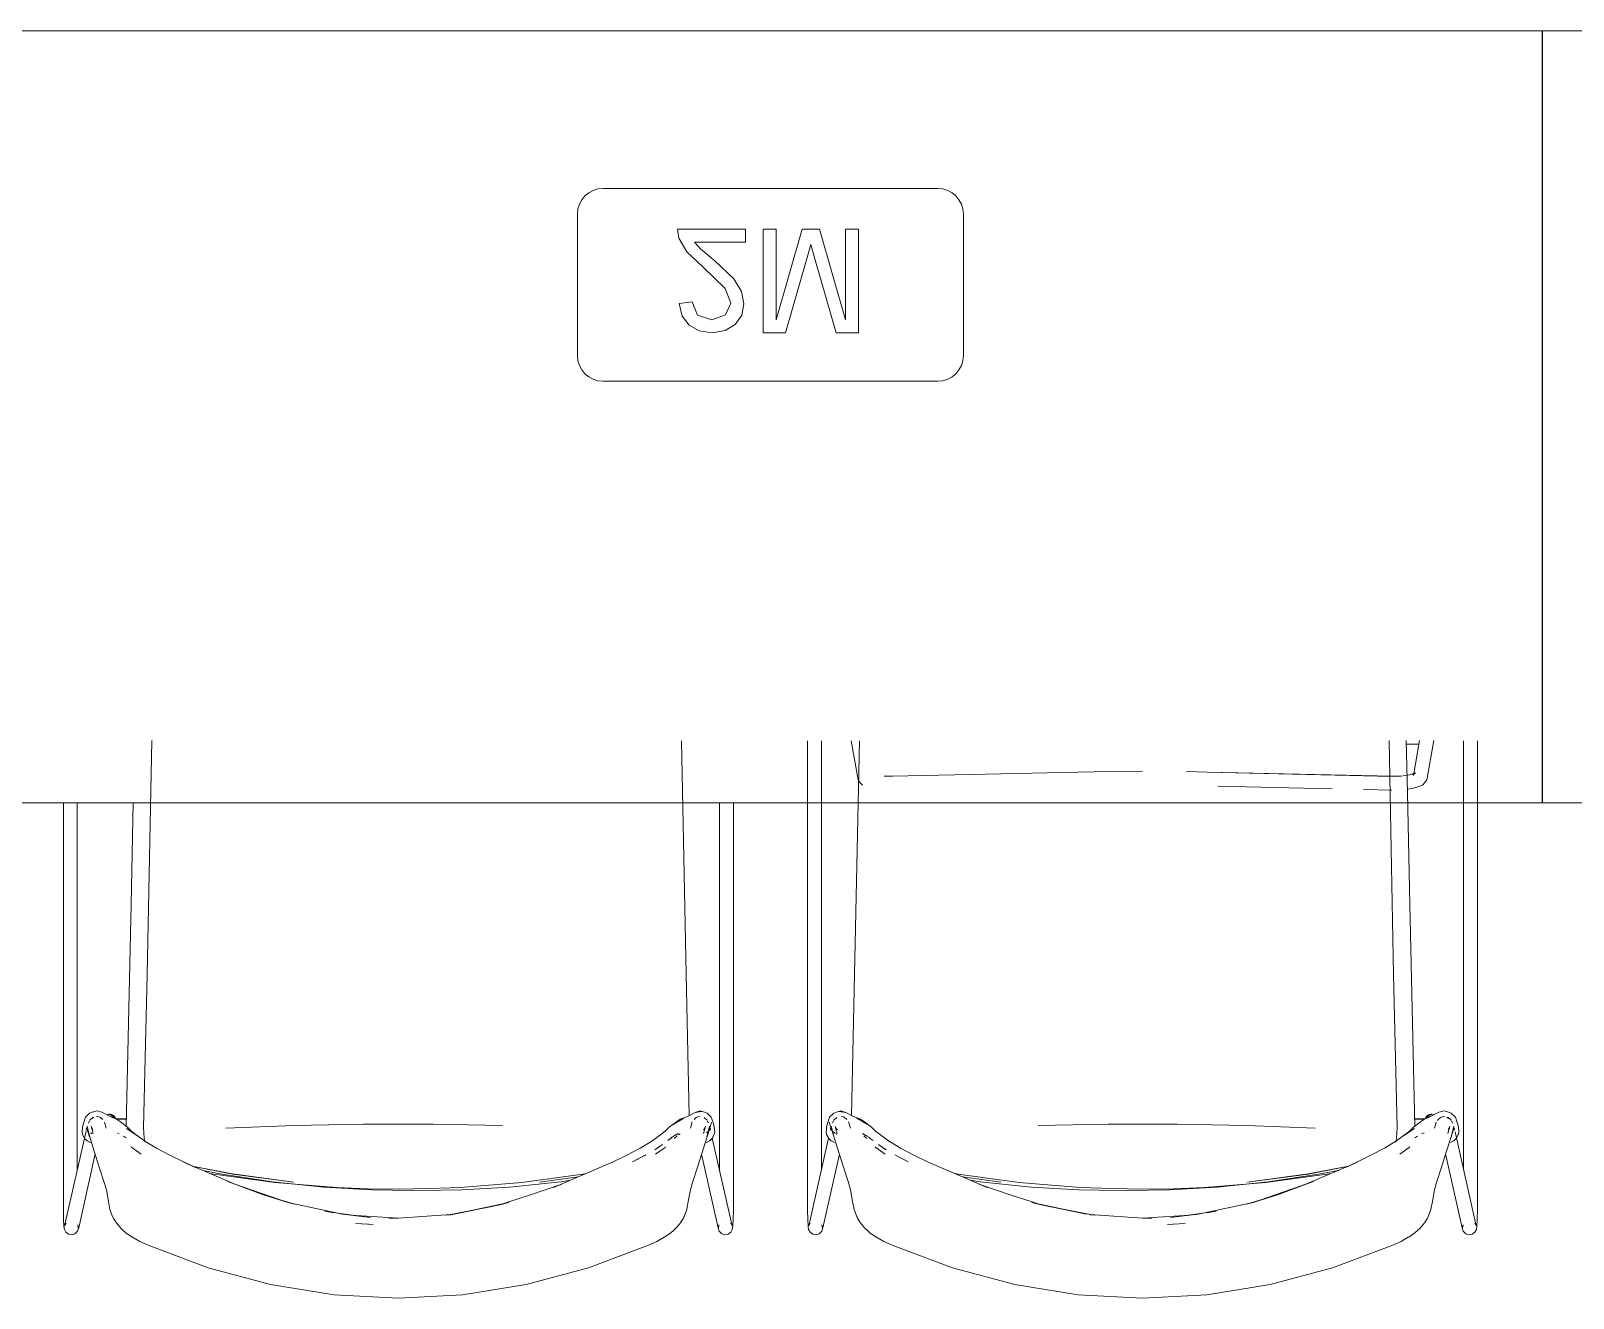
# Model space of a CAD drawing. Header units: millimetres. Extents: x 155927 to 326028, y -36033 to 97293.
# Drawn here: x 212027 to 213226, y 21746 to 22731 of the extents above; entities that cross this region are included whole.
import ezdxf

# ---------------------------------------------------------------- set-up
doc = ezdxf.new("R2010")
doc.units = ezdxf.units.MM
doc.header["$MEASUREMENT"] = 0
doc.layers.add('G-IMPT', color=8, linetype='CONTINUOUS', lineweight=9)
doc.layers.add('I-FURN', color=8, linetype='CONTINUOUS', lineweight=9)

msp = doc.modelspace()

# ---------------------------------------------------------------- linework, layer by layer
at = {"layer": 'G-IMPT'}
for p, q in [((212121.4, 22179.6), (212117.7, 21997.6)), ((212536.6, 21997.6), (212533, 22179.4)), ((212630.9, 22179.4), (212630.9, 21820.7)), ((212641.8, 21846.4), (212641.8, 22179.4)), ((212664.9, 22179.4), (212670.2, 22149.1)), ((212667.6, 21997.6), (212671.3, 22179.4)), ((213082.9, 22179.6), (213086.5, 21997.6)), ((213106.1, 22176.7), (213096, 22176.7)), ((213096.3, 22179.6), (213097.2, 22138.8)), ((213101.9, 22152.3), (213106.6, 22179.6)), ((213112.3, 22149.1), (213117.7, 22179.6)), ((213140.8, 22179.3), (213140.8, 21845.8)), ((213151.7, 22179.3), (213151.7, 21820.7)), ((212697, 22151.8), (212841.3, 22155.1)), ((212841.3, 22155.1), (212866.2, 22155.5)), ((212866.2, 22155.5), (212891.3, 22155.7)), ((212941.3, 22155.1), (212925.5, 22155.4)), ((213085.6, 22151.8), (212941.4, 22155)), ((213085.3, 22151.7), (212941.4, 22155)), ((213092, 22152), (213098.9, 22152.9)), ((213098.9, 22152.9), (213103.5, 22154.4)), ((213103.5, 22154.4), (213101.5, 22153)), ((213102.8, 22154.3), (213101.5, 22153)), ((213101.9, 22152.3), (213102.8, 22154.3)), ((212671.7, 22147), (212670.2, 22149.1)), ((212673.7, 22145), (212671.7, 22147)), ((212697, 22151.8), (212690.6, 22152)), ((213038.7, 22142), (212949.8, 22144)), ((213085.2, 22140.9), (213063, 22141.5)), ((213085.6, 22151.8), (213092, 22152)), ((213097.1, 22141.7), (213101.2, 22142.2)), ((213101.2, 22142.2), (213106.8, 22144)), ((213106.8, 22144), (213108.9, 22145)), ((213110.8, 22147), (213108.9, 22145)), ((213112.3, 22149.1), (213110.8, 22147)), ((212052.6, 22131.2), (212052.6, 21820.7)), ((212063.4, 22131.2), (212063.4, 21845.8)), ((212106.9, 22131.2), (212105.2, 22052.2)), ((212562.5, 21845.8), (212562.5, 22131.2)), ((212573.4, 22131.2), (212573.4, 21820.7)), ((213097.2, 22138.8), (213099, 22052.2)), ((212101.4, 21879.3), (212105.2, 22052.2)), ((213102.9, 21879.3), (213099, 22052.2)), ((212115, 21878.8), (212117.7, 21997.6)), ((212539.1, 21888.2), (212536.6, 21997.6)), ((212665.1, 21888.2), (212667.6, 21997.6)), ((213089.2, 21878.8), (213086.5, 21997.6)), ((212069.7, 21886.9), (212073, 21890)), ((212073, 21890), (212074.3, 21890.5)), ((212074.3, 21890.5), (212078.5, 21891.7)), ((212082.6, 21890.8), (212078.5, 21891.7)), ((212082.6, 21890.8), (212091, 21886.4)), ((212544.1, 21890.7), (212538.1, 21887.7)), ((212547.4, 21891.7), (212543.7, 21890.4)), ((212548.8, 21891.2), (212543.7, 21890.4)), ((212548.8, 21891.2), (212544.1, 21890.7)), ((212547.4, 21891.7), (212551.6, 21890.5)), ((212551.6, 21890.5), (212552.9, 21890)), ((212552.9, 21890), (212556.2, 21886.9)), ((212651.3, 21890), (212648.1, 21886.9)), ((212652.6, 21890.5), (212651.3, 21890)), ((212656.9, 21891.7), (212652.6, 21890.5)), ((212655.5, 21891.2), (212660.5, 21890.4)), ((212655.5, 21891.2), (212660.1, 21890.7)), ((212656.9, 21891.7), (212660.5, 21890.4)), ((212660.1, 21890.7), (212666.1, 21887.7)), ((213121.7, 21890.8), (213113.2, 21886.4)), ((213121.7, 21890.8), (213125.7, 21891.7)), ((213129.9, 21890.5), (213125.7, 21891.7)), ((213131.3, 21890), (213129.9, 21890.5)), ((213134.5, 21886.9), (213131.3, 21890)), ((212067.4, 21879.4), (212067.1, 21875.4)), ((212067.4, 21879.4), (212068.4, 21882.7)), ((212069.7, 21886.9), (212068.4, 21882.7)), ((212070.8, 21878.7), (212070.4, 21876.7)), ((212071.9, 21875.1), (212070.4, 21878.3)), ((212071.7, 21876.2), (212070.4, 21878.3)), ((212072.8, 21872.2), (212071, 21879.7)), ((212071, 21879.7), (212073, 21871.6)), ((212071.9, 21875.1), (212071.2, 21877.4)), ((212071.2, 21877.4), (212073, 21871.6)), ((212072, 21882.2), (212072.8, 21883.9)), ((212072.4, 21882.7), (212072.8, 21883.9)), ((212075.8, 21886.7), (212073.1, 21884.5)), ((212074.2, 21879.7), (212075.2, 21877.6)), ((212074.2, 21879.7), (212075.8, 21874.1)), ((212075.5, 21877.3), (212074.4, 21878.4)), ((212074.4, 21878.4), (212075.2, 21877.6)), ((212074.7, 21885.7), (212076.3, 21886.9)), ((212074.7, 21885.7), (212075.3, 21886.1)), ((212075.5, 21877.3), (212074.7, 21877.9)), ((212076.3, 21886.9), (212075.3, 21886.1)), ((212078.3, 21887.4), (212078.9, 21887.3)), ((212080.8, 21886.9), (212078.9, 21887.3)), ((212081.4, 21886.6), (212080.8, 21886.9)), ((212081.4, 21886.6), (212083.2, 21884.9)), ((212084.6, 21883), (212085.9, 21878.2)), ((212093.9, 21885.2), (212089, 21887.4)), ((212089, 21887.4), (212091, 21886.4)), ((212101.6, 21885.7), (212093.5, 21885.4)), ((212093.9, 21885.2), (212097, 21883.3)), ((212094.2, 21885), (212100.5, 21885.3)), ((212094.2, 21885), (212101.5, 21885.3)), ((212097, 21883.3), (212102.4, 21879)), ((212101.6, 21878.1), (212109.3, 21873)), ((212101.6, 21878.1), (212109.8, 21872.5)), ((212105.6, 21876), (212102.4, 21879)), ((212115.5, 21870.4), (212115, 21878.8)), ((212178.8, 21878.3), (212232, 21880.4)), ((212285.9, 21881.4), (212232, 21880.4)), ((212285.9, 21881.4), (212340, 21881.4)), ((212393.9, 21880.4), (212340, 21881.4)), ((212523.5, 21879), (212520.3, 21876)), ((212529, 21883.3), (212523.5, 21879)), ((212526.6, 21881.2), (212534.9, 21886)), ((212530.2, 21883.5), (212526.6, 21881.2)), ((212532, 21885.2), (212529, 21883.3)), ((212530.2, 21883.5), (212534.9, 21886)), ((212532, 21885.2), (212538.1, 21887.7)), ((212541.3, 21883.1), (212540, 21878.2)), ((212544.5, 21886.6), (212542.9, 21885.1)), ((212544.5, 21886.6), (212545.5, 21887.1)), ((212547, 21887.3), (212545.5, 21887.1)), ((212551.5, 21878.4), (212550, 21876.9)), ((212550, 21876.9), (212551.1, 21877.8)), ((212551.7, 21879.6), (212550.2, 21874.1)), ((212551.7, 21879.6), (212550.5, 21877.2)), ((212551.5, 21878.4), (212550.5, 21877.2)), ((212550.6, 21886.5), (212552.9, 21884.5)), ((212554.7, 21877.4), (212552.2, 21869.1)), ((212554.9, 21879.7), (212552.8, 21871.6)), ((212553.6, 21882.7), (212553.1, 21883.9)), ((212553.1, 21883.9), (212553.9, 21882.3)), ((212554.9, 21879.7), (212553.2, 21872.8)), ((212556.3, 21883), (212554, 21875.1)), ((212555.5, 21878.3), (212554, 21875.1)), ((212555.5, 21878.3), (212554.2, 21876.2)), ((212556.3, 21883), (212554.7, 21877.4)), ((212555.5, 21876.7), (212555.1, 21878.6)), ((212557.5, 21882.7), (212556.2, 21886.9)), ((212557.5, 21882.7), (212558.5, 21879.4)), ((212558.5, 21879.4), (212558.7, 21876.7)), ((212558.7, 21876.7), (212558.8, 21875.4)), ((212645.6, 21876.7), (212645.5, 21875.4)), ((212645.7, 21879.4), (212645.6, 21876.7)), ((212646.7, 21882.7), (212645.7, 21879.4)), ((212646.7, 21882.7), (212648.1, 21886.9)), ((212647.9, 21883), (212649.5, 21877.4)), ((212647.9, 21883), (212650.3, 21875.1)), ((212648.7, 21876.7), (212649.2, 21878.6)), ((212648.7, 21878.3), (212650.1, 21876.2)), ((212648.7, 21878.3), (212650.3, 21875.1)), ((212649.4, 21879.7), (212651.4, 21871.6)), ((212649.4, 21879.7), (212651.1, 21872.8)), ((212649.5, 21877.4), (212652.1, 21869.1)), ((212651.1, 21883.9), (212650.4, 21882.3)), ((212650.7, 21882.7), (212651.1, 21883.9)), ((212653.7, 21886.5), (212651.4, 21884.5)), ((212652.5, 21879.6), (212653.8, 21877.2)), ((212652.5, 21879.6), (212654.1, 21874.1)), ((212652.8, 21878.4), (212653.8, 21877.2)), ((212652.8, 21878.4), (212654.2, 21876.9)), ((212654.2, 21876.9), (212653.1, 21877.8)), ((212657.2, 21887.3), (212658.8, 21887.1)), ((212659.7, 21886.6), (212658.8, 21887.1)), ((212659.7, 21886.6), (212661.4, 21885.1)), ((212662.9, 21883.1), (212664.3, 21878.2)), ((212672.2, 21885.2), (212666.1, 21887.7)), ((212674, 21883.5), (212669.4, 21886)), ((212672, 21884.5), (212669.4, 21886)), ((212672.2, 21885.2), (212675.3, 21883.3)), ((212677.7, 21881.2), (212672.3, 21884.3)), ((212674, 21883.5), (212677.7, 21881.2)), ((212675.3, 21883.3), (212680.7, 21879)), ((212680.7, 21879), (212683.9, 21876)), ((212810.3, 21880.4), (212864.3, 21881.4)), ((212918.3, 21881.4), (212864.3, 21881.4)), ((212918.3, 21881.4), (212972.2, 21880.4)), ((213025.5, 21878.3), (212972.2, 21880.4)), ((213088.8, 21870.4), (213089.2, 21878.8)), ((213102.7, 21878.1), (213094.4, 21872.5)), ((213102.7, 21878.1), (213094.9, 21873)), ((213098.7, 21876), (213101.9, 21879)), ((213107.3, 21883.3), (213101.9, 21879)), ((213102.7, 21885.7), (213110.8, 21885.4)), ((213110, 21885), (213102.7, 21885.3)), ((213110, 21885), (213103.8, 21885.3)), ((213110.4, 21885.2), (213107.3, 21883.3)), ((213110.4, 21885.2), (213115.2, 21887.4)), ((213115.2, 21887.4), (213113.2, 21886.4)), ((213119.6, 21883), (213118.3, 21878.2)), ((213120.6, 21884.3), (213121, 21884.9)), ((213122.9, 21886.6), (213121, 21884.9)), ((213122.9, 21886.6), (213123.4, 21886.9)), ((213123.4, 21886.9), (213125.4, 21887.3)), ((213126, 21887.4), (213125.4, 21887.3)), ((213129.5, 21885.7), (213127.9, 21886.9)), ((213127.9, 21886.9), (213129, 21886.1)), ((213128.5, 21886.7), (213131.1, 21884.5)), ((213130.1, 21879.7), (213128.5, 21874.1)), ((213128.8, 21877.3), (213129.8, 21878.4)), ((213128.8, 21877.3), (213129.5, 21877.9)), ((213129.5, 21885.7), (213129, 21886.1)), ((213130.1, 21879.7), (213129.1, 21877.6)), ((213129.8, 21878.4), (213129.1, 21877.6)), ((213133.2, 21879.7), (213131.2, 21871.6)), ((213133.1, 21877.4), (213131.2, 21871.6)), ((213131.9, 21882.7), (213131.4, 21883.9)), ((213132.2, 21882.2), (213131.4, 21883.9)), ((213131.5, 21872.2), (213133.2, 21879.7)), ((213132.3, 21875.1), (213133.8, 21878.3)), ((213132.3, 21875.1), (213133.1, 21877.4)), ((213132.5, 21876.2), (213133.8, 21878.3)), ((213133.4, 21878.7), (213133.9, 21876.7)), ((213134.5, 21886.9), (213135.9, 21882.7)), ((213136.9, 21879.4), (213135.9, 21882.7)), ((213136.9, 21879.4), (213137.1, 21875.4)), ((212070.2, 21875.9), (212053.6, 21802.3)), ((212067.4, 21873.7), (212067.1, 21875.4)), ((212067.4, 21873.7), (212067.5, 21873.4)), ((212067.5, 21873.4), (212068.9, 21870.5)), ((212069.1, 21870.3), (212068.9, 21870.5)), ((212069.1, 21870.3), (212071, 21868.4)), ((212073.5, 21867.2), (212071, 21868.4)), ((212071.2, 21868.3), (212071, 21868.4)), ((212073.6, 21867.2), (212071, 21868.4)), ((212071.2, 21868.3), (212073.6, 21867.2)), ((212071.7, 21876.2), (212072.1, 21875.9)), ((212072.8, 21872.2), (212076.6, 21860.5)), ((212073.5, 21867.2), (212073.6, 21867.2)), ((212075, 21873.8), (212073.6, 21874.6)), ((212096, 21873.8), (212094.6, 21874.4)), ((212099.2, 21872.1), (212100.8, 21871)), ((212101.4, 21870.7), (212100.8, 21871)), ((212105.6, 21876), (212109.8, 21872.5)), ((212109.3, 21873), (212116.7, 21867.6)), ((212116.2, 21867.5), (212115.5, 21870.4)), ((212124.9, 21862.7), (212115.9, 21868.1)), ((212116.7, 21867.6), (212115.9, 21868.1)), ((212510, 21868.1), (212501, 21862.7)), ((212516.6, 21873), (212509.2, 21867.6)), ((212510, 21868.1), (212509.2, 21867.6)), ((212518.2, 21865.5), (212512.2, 21861.5)), ((212518.2, 21865.5), (212514.2, 21862.8)), ((212516.6, 21873), (212520.3, 21876)), ((212525.5, 21870.8), (212522.4, 21868.7)), ((212523, 21869.1), (212522.4, 21868.7)), ((212523, 21869.1), (212525.5, 21870.8)), ((212527.3, 21872.4), (212524.6, 21870.7)), ((212525.1, 21871), (212524.6, 21870.7)), ((212527.3, 21872.4), (212525.1, 21871)), ((212530.5, 21874), (212526.7, 21872.1)), ((212527.3, 21872.4), (212526.7, 21872.1)), ((212529.6, 21872.3), (212527.2, 21870.2)), ((212527.3, 21872.4), (212530.5, 21874)), ((212530.8, 21873.2), (212532, 21873.9)), ((212545.4, 21848), (212552.2, 21869.1)), ((212552.5, 21867.2), (212552.3, 21867.2)), ((212554.2, 21876.2), (212552.4, 21874.6)), ((212552.5, 21867.2), (212554.7, 21868.3)), ((212552.8, 21871.6), (212553.2, 21872.8)), ((212554.7, 21868.3), (212554.9, 21868.4)), ((212557, 21870.5), (212554.9, 21868.4)), ((212555.2, 21868.7), (212557, 21870.5)), ((212555.2, 21868.7), (212556.8, 21870.3)), ((212558.5, 21873.7), (212556.8, 21870.3)), ((212556.8, 21870.3), (212558.4, 21873.4)), ((212556.8, 21870.3), (212557, 21870.5)), ((212572.3, 21802.3), (212556.9, 21870.5)), ((212558.5, 21873.7), (212557, 21870.5)), ((212558.5, 21873.7), (212558.4, 21873.4)), ((212558.5, 21873.7), (212558.8, 21875.4)), ((212632, 21802.3), (212647.3, 21870.5)), ((212645.8, 21873.7), (212645.5, 21875.4)), ((212645.8, 21873.7), (212647.4, 21870.3)), ((212645.8, 21873.7), (212645.8, 21873.4)), ((212645.8, 21873.7), (212647.3, 21870.5)), ((212647.4, 21870.3), (212645.8, 21873.4)), ((212649.1, 21868.7), (212647.3, 21870.5)), ((212647.4, 21870.3), (212647.3, 21870.5)), ((212647.3, 21870.5), (212649.3, 21868.4)), ((212649.1, 21868.7), (212647.4, 21870.3)), ((212649.5, 21868.3), (212649.3, 21868.4)), ((212651.8, 21867.2), (212649.5, 21868.3)), ((212650.1, 21876.2), (212651.9, 21874.6)), ((212651.4, 21871.6), (212651.1, 21872.8)), ((212651.8, 21867.2), (212651.9, 21867.2)), ((212653.7, 21873.6), (212651.9, 21874.6)), ((212658.8, 21848), (212652.1, 21869.1)), ((212676.9, 21872.4), (212673.7, 21874)), ((212673.7, 21874), (212677.5, 21872.1)), ((212674.6, 21872.3), (212677, 21870.2)), ((212676.9, 21872.4), (212677.5, 21872.1)), ((212676.9, 21872.4), (212679.1, 21871)), ((212676.9, 21872.4), (212679.7, 21870.7)), ((212681.3, 21869.1), (212678.8, 21870.8)), ((212678.8, 21870.8), (212681.9, 21868.7)), ((212679.1, 21871), (212679.7, 21870.7)), ((212681.3, 21869.1), (212681.9, 21868.7)), ((212687.7, 21873), (212683.9, 21876)), ((212686.1, 21865.5), (212692, 21861.5)), ((212686.1, 21865.5), (212690.1, 21862.8)), ((212687.7, 21873), (212695, 21867.6)), ((212694.3, 21868.1), (212695, 21867.6)), ((212694.3, 21868.1), (212703.2, 21862.7)), ((213079.4, 21862.7), (213088.3, 21868.1)), ((213094.9, 21873), (213087.6, 21867.6)), ((213087.6, 21867.6), (213088.3, 21868.1)), ((213088.1, 21867.5), (213088.8, 21870.4)), ((213098.7, 21876), (213094.4, 21872.5)), ((213102.9, 21870.7), (213103.5, 21871)), ((213105.1, 21872.1), (213103.5, 21871)), ((213108.2, 21873.8), (213110.2, 21874.6)), ((213131.5, 21872.2), (213127.6, 21860.5)), ((213130.7, 21867.2), (213133.2, 21868.4)), ((213133, 21868.3), (213130.7, 21867.2)), ((213130.8, 21867.2), (213130.7, 21867.2)), ((213130.8, 21867.2), (213133.2, 21868.4)), ((213133, 21868.3), (213133.2, 21868.4)), ((213135.1, 21870.3), (213133.2, 21868.4)), ((213134.2, 21875.3), (213150.6, 21802.3)), ((213135.1, 21870.3), (213135.3, 21870.5)), ((213136.7, 21873.4), (213135.3, 21870.5)), ((213136.8, 21873.7), (213136.7, 21873.4)), ((213136.8, 21873.7), (213137.1, 21875.4)), ((212064.5, 21800.7), (212077.3, 21858.3)), ((212076.6, 21860.5), (212080.5, 21848)), ((212105.3, 21863.7), (212105.7, 21863.3)), ((212105.7, 21863.3), (212113.1, 21858)), ((212135.3, 21857.2), (212124.9, 21862.7)), ((212135.3, 21857.2), (212145.9, 21852)), ((212480, 21852), (212490.6, 21857.2)), ((212490.6, 21857.2), (212501, 21862.7)), ((212505.4, 21857.5), (212495, 21852)), ((212495, 21852), (212504.4, 21857)), ((212505.4, 21857.5), (212504.4, 21857)), ((212512.2, 21861.5), (212514.2, 21862.8)), ((212512.9, 21858), (212520.2, 21863.3)), ((212520.7, 21863.7), (212520.2, 21863.3)), ((212548.6, 21858.1), (212561.4, 21800.7)), ((212655.7, 21858.1), (212642.8, 21800.7)), ((212683.6, 21863.7), (212684.1, 21863.3)), ((212691.4, 21858), (212684.1, 21863.3)), ((212692, 21861.5), (212690.1, 21862.8)), ((212698.9, 21857.5), (212709.3, 21852)), ((212698.9, 21857.5), (212699.8, 21857)), ((212709.3, 21852), (212699.8, 21857)), ((212713.7, 21857.2), (212703.2, 21862.7)), ((212724.3, 21852), (212713.7, 21857.2)), ((213068.9, 21857.2), (213058.3, 21852)), ((213068.9, 21857.2), (213079.4, 21862.7)), ((213098.5, 21863.3), (213091.2, 21858)), ((213099, 21863.7), (213098.5, 21863.3)), ((213127.6, 21860.5), (213123.7, 21848)), ((213139.8, 21800.7), (213126.9, 21858.3)), ((212080.5, 21848), (212084.4, 21836)), ((212155.3, 21847.8), (212145.9, 21852)), ((212155.3, 21847.8), (212145.9, 21851.9)), ((212185.9, 21834.7), (212145.9, 21851.9)), ((212184.3, 21842.6), (212154, 21848.4)), ((212154, 21848.4), (212184.1, 21842.7)), ((212176.1, 21842.5), (212160.9, 21845.4)), ((212169.7, 21842.4), (212166.5, 21843)), ((212217, 21836), (212169.7, 21842.4)), ((212176.1, 21842.5), (212215.2, 21836.6)), ((212231.4, 21836.2), (212184.1, 21842.7)), ((212184.3, 21842.6), (212231.4, 21836.2)), ((212408.9, 21836), (212456.2, 21842.4)), ((212480, 21852), (212433.6, 21832.1)), ((212456.2, 21842.4), (212458.8, 21842.9)), ((212541.6, 21836), (212545.4, 21848)), ((212662.7, 21836), (212658.8, 21848)), ((212724.3, 21852), (212770.7, 21832.1)), ((212748.1, 21842.4), (212745.4, 21842.9)), ((212795.4, 21836), (212748.1, 21842.4)), ((212972.8, 21836.2), (213020.1, 21842.7)), ((213020, 21842.6), (212972.8, 21836.2)), ((212987.2, 21836), (213034.5, 21842.4)), ((213028.2, 21842.5), (212989, 21836.6)), ((213018.3, 21834.7), (213058.3, 21851.9)), ((213020, 21842.6), (213050.2, 21848.4)), ((213050.2, 21848.4), (213020.1, 21842.7)), ((213028.2, 21842.5), (213043.3, 21845.4)), ((213034.5, 21842.4), (213037.7, 21843)), ((213049, 21847.8), (213058.3, 21852)), ((213049, 21847.8), (213058.3, 21851.9)), ((213123.7, 21848), (213119.9, 21836)), ((212086, 21830.4), (212084.4, 21836)), ((212087.7, 21821.2), (212086, 21830.4)), ((212180.1, 21836.9), (212185.9, 21834.7)), ((212180.1, 21836.9), (212185.9, 21834.7)), ((212185.9, 21834.7), (212227.1, 21820.6)), ((212185.9, 21834.7), (212207.4, 21826.7)), ((212185.9, 21834.7), (212207.4, 21826.7)), ((212215.2, 21836.6), (212255, 21832.5)), ((212264.8, 21832.2), (212217, 21836)), ((212255, 21832.5), (212292, 21830.4)), ((212264.8, 21832.2), (212288.9, 21831.2)), ((212288.9, 21831.2), (212313, 21830.9)), ((212292, 21830.4), (212308.3, 21830.1)), ((212308.3, 21830.1), (212327.2, 21829.7)), ((212313, 21830.9), (212337, 21831.3)), ((212346, 21830.1), (212327.2, 21829.7)), ((212361.1, 21832.2), (212337, 21831.3)), ((212346, 21830.1), (212362.3, 21830.4)), ((212408.9, 21836), (212361.1, 21832.2)), ((212399.4, 21832.5), (212362.3, 21830.4)), ((212399.4, 21832.5), (212439.1, 21836.6)), ((212415, 21826.1), (212440, 21834.7)), ((212452.6, 21840.3), (212423, 21836.2)), ((212452.6, 21840.3), (212423, 21836.2)), ((212440, 21834.7), (212433.6, 21832.1)), ((212446.8, 21837.8), (212439.1, 21836.6)), ((212539.9, 21830.4), (212538.3, 21821.2)), ((212539.9, 21830.4), (212541.6, 21836)), ((212664.4, 21830.4), (212662.7, 21836)), ((212664.4, 21830.4), (212666, 21821.2)), ((212751.6, 21840.3), (212781.3, 21836.2)), ((212751.7, 21840.3), (212781.3, 21836.2)), ((212757.5, 21837.8), (212765.1, 21836.6)), ((212789.3, 21826.1), (212764.2, 21834.7)), ((212764.2, 21834.7), (212770.7, 21832.1)), ((212804.9, 21832.5), (212765.1, 21836.6)), ((212795.4, 21836), (212843.2, 21832.2)), ((212804.9, 21832.5), (212841.9, 21830.4)), ((212858.2, 21830.1), (212841.9, 21830.4)), ((212843.2, 21832.2), (212867.2, 21831.3)), ((212858.2, 21830.1), (212877.1, 21829.7)), ((212891.3, 21830.9), (212867.2, 21831.3)), ((212895.9, 21830.1), (212877.1, 21829.7)), ((212915.4, 21831.2), (212891.3, 21830.9)), ((212912.2, 21830.4), (212895.9, 21830.1)), ((212949.3, 21832.5), (212912.2, 21830.4)), ((212939.4, 21832.2), (212915.4, 21831.2)), ((212939.4, 21832.2), (212987.2, 21836)), ((212989, 21836.6), (212949.3, 21832.5)), ((213018.3, 21834.7), (212977.2, 21820.6)), ((213018.3, 21834.7), (212996.9, 21826.7)), ((213018.4, 21834.7), (212996.9, 21826.7)), ((213024.1, 21836.9), (213018.3, 21834.7)), ((213024.1, 21836.9), (213018.4, 21834.7)), ((213116.6, 21821.2), (213118.2, 21830.4)), ((213118.2, 21830.4), (213119.9, 21836)), ((212052.6, 21814.5), (212052.6, 21820.7)), ((212087.7, 21821.2), (212088.8, 21815.1)), ((212227.1, 21820.6), (212207.4, 21826.7)), ((212207.4, 21826.7), (212227.1, 21820.7)), ((212232.3, 21819.2), (212227.1, 21820.7)), ((212269.6, 21811.3), (212227.1, 21820.6)), ((212227.1, 21820.6), (212232.3, 21819.2)), ((212398.8, 21820.6), (212356.3, 21811.3)), ((212356.3, 21811.7), (212391.8, 21818.7)), ((212391.8, 21818.7), (212356.3, 21811.3)), ((212391.8, 21818.7), (212398.8, 21820.9)), ((212398.8, 21820.6), (212391.8, 21818.7)), ((212415, 21826.1), (212398.8, 21820.9)), ((212538.3, 21821.2), (212537.1, 21815.1)), ((212573.4, 21820.7), (212573.3, 21814.5)), ((212630.9, 21820.7), (212630.9, 21814.5)), ((212666, 21821.2), (212667.1, 21815.1)), ((212789.3, 21826.1), (212805.5, 21820.9)), ((212805.4, 21820.6), (212812.5, 21818.7)), ((212805.4, 21820.6), (212847.9, 21811.3)), ((212812.5, 21818.7), (212805.5, 21820.9)), ((212848, 21811.7), (212812.5, 21818.7)), ((212812.5, 21818.7), (212847.9, 21811.3)), ((212934.7, 21811.3), (212977.2, 21820.6)), ((212972, 21819.2), (212977.2, 21820.7)), ((212977.2, 21820.6), (212972, 21819.2)), ((212977.2, 21820.6), (212996.9, 21826.7)), ((212996.9, 21826.7), (212977.2, 21820.7)), ((213116.6, 21821.2), (213115.5, 21815.1)), ((213151.7, 21814.5), (213151.7, 21820.7)), ((212052.6, 21814.5), (212052.8, 21807.3)), ((212052.8, 21807.3), (212053, 21802)), ((212090.6, 21810.2), (212088.8, 21815.1)), ((212090.6, 21810.2), (212091.8, 21807.9)), ((212093.3, 21805.4), (212091.8, 21807.9)), ((212093.5, 21804.9), (212093.3, 21805.4)), ((212093.5, 21804.9), (212095.1, 21803)), ((212255.8, 21813.8), (212262.9, 21812.5)), ((212255.8, 21813.8), (212269.9, 21811.7)), ((212269.6, 21811.3), (212291.2, 21808.9)), ((212269.6, 21811.3), (212280.9, 21810)), ((212269.9, 21811.7), (212280.9, 21810)), ((212313, 21808.3), (212276, 21810.6)), ((212276, 21810.6), (212280.9, 21810)), ((212291.2, 21808.9), (212280.9, 21810)), ((212313, 21808.3), (212305.5, 21808.4)), ((212313, 21808.3), (212305.5, 21808.4)), ((212349.9, 21810.8), (212313, 21808.3)), ((212349.9, 21810.6), (212356.3, 21811.7)), ((212349.9, 21810.8), (212355.3, 21811.2)), ((212349.9, 21810.6), (212353.4, 21811)), ((212532.4, 21804.9), (212530.9, 21803)), ((212532.4, 21804.9), (212535.3, 21810.2)), ((212534.8, 21809.2), (212532.4, 21804.9)), ((212532.4, 21804.9), (212532.6, 21805.4)), ((212532.6, 21805.4), (212534.2, 21807.9)), ((212534.2, 21807.9), (212535.3, 21810.2)), ((212534.8, 21809.2), (212535.3, 21810.2)), ((212537.1, 21815.1), (212535.3, 21810.2)), ((212572.9, 21802), (212573.2, 21807.3)), ((212573.2, 21807.3), (212573.3, 21814.5)), ((212631.1, 21807.3), (212630.9, 21814.5)), ((212631.4, 21802), (212631.1, 21807.3)), ((212667.1, 21815.1), (212668.9, 21810.2)), ((212669.5, 21809.2), (212668.9, 21810.2)), ((212671.9, 21804.9), (212668.9, 21810.2)), ((212670.1, 21807.9), (212668.9, 21810.2)), ((212669.5, 21809.2), (212671.9, 21804.9)), ((212671.6, 21805.4), (212670.1, 21807.9)), ((212671.9, 21804.9), (212671.6, 21805.4)), ((212671.9, 21804.9), (212673.4, 21803)), ((212854.3, 21810.6), (212848, 21811.7)), ((212854.3, 21810.8), (212850.2, 21811.1)), ((212854.3, 21810.6), (212850.8, 21811)), ((212854.3, 21810.8), (212891.3, 21808.3)), ((212891.3, 21808.3), (212928.2, 21810.6)), ((212891.3, 21808.3), (212898.7, 21808.4)), ((212891.3, 21808.3), (212898.7, 21808.4)), ((212934.7, 21811.3), (212913, 21808.9)), ((212913, 21808.9), (212923.3, 21810)), ((212934.4, 21811.7), (212923.3, 21810)), ((212934.7, 21811.3), (212923.3, 21810)), ((212928.2, 21810.6), (212923.3, 21810)), ((212948.5, 21813.8), (212934.4, 21811.7)), ((212948.5, 21813.8), (212941.3, 21812.5)), ((213110.7, 21804.9), (213109.2, 21803)), ((213110.7, 21804.9), (213111, 21805.4)), ((213111, 21805.4), (213112.5, 21807.9)), ((213113.7, 21810.2), (213112.5, 21807.9)), ((213113.7, 21810.2), (213115.5, 21815.1)), ((213151.5, 21807.3), (213151.2, 21802)), ((213151.7, 21814.5), (213151.5, 21807.3)), ((212053, 21802), (212053.4, 21799.6)), ((212053.4, 21799.6), (212054.6, 21797.3)), ((212053.6, 21802.3), (212054.7, 21804.5)), ((212054.5, 21804.2), (212054.7, 21804.5)), ((212054.6, 21797.3), (212056.7, 21795.8)), ((212059.4, 21795.4), (212056.7, 21795.8)), ((212059.4, 21795.4), (212061.5, 21796.1)), ((212061.8, 21796.5), (212061.5, 21796.1)), ((212061.8, 21796.5), (212063.7, 21798.2)), ((212063.7, 21798.2), (212063.4, 21797.9)), ((212064.5, 21800.7), (212063.7, 21798.2)), ((212063.8, 21803.1), (212064.2, 21800.5)), ((212063.9, 21802.8), (212064.2, 21800.5)), ((212095.1, 21803), (212097.3, 21800.5)), ((212097.3, 21800.5), (212099.1, 21798.7)), ((212101.2, 21797), (212099.1, 21798.7)), ((212106.1, 21793.6), (212101.2, 21797)), ((212106.1, 21793.6), (212106.4, 21793.4)), ((212112, 21790.2), (212106.4, 21793.4)), ((212290.1, 21803.6), (212279.9, 21804.1)), ((212279.9, 21804.1), (212293.5, 21803.4)), ((212519.5, 21793.4), (212513.9, 21790.2)), ((212519.5, 21793.4), (212519.8, 21793.6)), ((212524.7, 21797), (212519.8, 21793.6)), ((212524.7, 21797), (212526.8, 21798.7)), ((212528.6, 21800.5), (212526.8, 21798.7)), ((212528.6, 21800.5), (212529.1, 21801.1)), ((212530.9, 21803), (212529.1, 21801.1)), ((212561.4, 21800.7), (212562.2, 21798.2)), ((212562.1, 21803.1), (212561.7, 21800.5)), ((212562, 21802.8), (212561.7, 21800.5)), ((212562.2, 21798.2), (212562.5, 21797.9)), ((212564.4, 21796.1), (212562.5, 21797.9)), ((212564.4, 21796.1), (212566.5, 21795.4)), ((212569.2, 21795.8), (212566.5, 21795.4)), ((212571.3, 21797.3), (212569.2, 21795.8)), ((212572.3, 21802.3), (212571.3, 21804.4)), ((212571.3, 21804.4), (212571.5, 21804.2)), ((212572.5, 21799.6), (212571.3, 21797.3)), ((212572.5, 21799.6), (212572.9, 21802)), ((212631.7, 21799.6), (212631.4, 21802)), ((212631.7, 21799.6), (212632.9, 21797.3)), ((212632, 21802.3), (212633, 21804.4)), ((212633, 21804.4), (212632.8, 21804.2)), ((212632.9, 21797.3), (212635.1, 21795.8)), ((212635.1, 21795.8), (212637.7, 21795.4)), ((212639.9, 21796.1), (212637.7, 21795.4)), ((212639.9, 21796.1), (212641.7, 21797.9)), ((212642, 21798.2), (212641.7, 21797.9)), ((212642.8, 21800.7), (212642, 21798.2)), ((212642.1, 21803.1), (212642.6, 21800.5)), ((212642.2, 21802.8), (212642.6, 21800.5)), ((212673.4, 21803), (212675.1, 21801.1)), ((212675.6, 21800.5), (212675.1, 21801.1)), ((212675.6, 21800.5), (212677.5, 21798.7)), ((212679.5, 21797), (212677.5, 21798.7)), ((212679.5, 21797), (212684.4, 21793.6)), ((212684.7, 21793.4), (212684.4, 21793.6)), ((212684.7, 21793.4), (212690.3, 21790.2)), ((212924.4, 21804.1), (212910.8, 21803.4)), ((212914.9, 21803.6), (212924.4, 21804.1)), ((213092.3, 21790.2), (213097.9, 21793.4)), ((213098.2, 21793.6), (213097.9, 21793.4)), ((213098.2, 21793.6), (213103, 21797)), ((213103, 21797), (213105.1, 21798.7)), ((213107, 21800.5), (213105.1, 21798.7)), ((213109.2, 21803), (213107, 21800.5)), ((213139.8, 21800.7), (213140.6, 21798.2)), ((213140.5, 21803.1), (213140, 21800.5)), ((213140.4, 21802.8), (213140, 21800.5)), ((213142.4, 21796.5), (213140.6, 21798.2)), ((213140.6, 21798.2), (213140.9, 21797.9)), ((213142.4, 21796.5), (213142.7, 21796.1)), ((213144.9, 21795.4), (213142.7, 21796.1)), ((213144.9, 21795.4), (213147.5, 21795.8)), ((213149.7, 21797.3), (213147.5, 21795.8)), ((213150.6, 21802.3), (213149.6, 21804.5)), ((213149.8, 21804.2), (213149.6, 21804.5)), ((213150.9, 21799.6), (213149.7, 21797.3)), ((213151.2, 21802), (213150.9, 21799.6)), ((212118.4, 21787.4), (212112, 21790.2)), ((212165.2, 21769.8), (212118.4, 21787.4)), ((212460.7, 21769.8), (212507.4, 21787.3)), ((212507.4, 21787.3), (212513.9, 21790.2)), ((212696.8, 21787.3), (212690.3, 21790.2)), ((212743.6, 21769.8), (212696.8, 21787.3)), ((213039, 21769.8), (213085.9, 21787.4)), ((213085.9, 21787.4), (213092.3, 21790.2)), ((212213.7, 21756.8), (212165.2, 21769.8)), ((212460.7, 21769.8), (212412.3, 21756.8)), ((212743.6, 21769.8), (212792, 21756.8)), ((212990.6, 21756.8), (213039, 21769.8)), ((212213.7, 21756.8), (212263, 21748.7)), ((212412.3, 21756.8), (212362.9, 21748.7)), ((212792, 21756.8), (212841.4, 21748.7)), ((212990.6, 21756.8), (212941.2, 21748.7)), ((212313, 21746.1), (212263, 21748.7)), ((212313, 21746.1), (212362.9, 21748.7)), ((212891.3, 21746.1), (212841.4, 21748.7)), ((212891.3, 21746.1), (212941.2, 21748.7))]:
    msp.add_line(p, q, dxfattribs=at)
at = {"layer": 'I-FURN'}
for p, q in [((213202.3, 22731.2), (212002.2, 22731.2)), ((214402.1, 22731.2), (213202, 22731.2)), ((213202, 22731.2), (213202, 22131.2)), ((213202.3, 22131.2), (213202.3, 22731.2)), ((212732.1, 22608.8), (212472.1, 22608.8)), ((212452.1, 22588.8), (212452.1, 22478.8)), ((212752.1, 22478.8), (212752.1, 22588.8)), ((212582.7, 22577), (212529.9, 22577)), ((212529.9, 22577), (212531, 22570)), ((212582.7, 22566.9), (212582.7, 22577)), ((212596.5, 22577), (212596.5, 22496.6)), ((212606.5, 22577), (212596.5, 22577)), ((212626.7, 22577), (212606.5, 22506.6)), ((212606.5, 22506.6), (212606.5, 22577)), ((212640.3, 22577), (212626.7, 22577)), ((212660.5, 22506.6), (212640.3, 22577)), ((212670.6, 22577), (212660.5, 22577)), ((212660.5, 22577), (212660.5, 22506.6)), ((212670.6, 22496.6), (212670.6, 22577)), ((212531, 22570), (212537.1, 22559.4)), ((212547.7, 22561.8), (212543.2, 22566.9)), ((212543.2, 22566.9), (212582.7, 22566.9)), ((212559.3, 22552.1), (212547.7, 22561.8)), ((212630.2, 22553.2), (212633.5, 22565.1)), ((212633.5, 22565.1), (212637.1, 22552.3)), ((212537.1, 22559.4), (212549.7, 22547.7)), ((212549.7, 22547.7), (212567, 22531)), ((212573.7, 22538.4), (212559.3, 22552.1)), ((212613.8, 22496.6), (212630.2, 22553.2)), ((212637.1, 22552.3), (212653.3, 22496.6)), ((212579.6, 22528.5), (212573.7, 22538.4)), ((212567, 22531), (212571.4, 22519.6)), ((212581.4, 22519), (212579.6, 22528.5)), ((212541.2, 22520.5), (212531.2, 22519.2)), ((212531.2, 22519.2), (212533.6, 22509.5)), ((212545.5, 22510.3), (212541.2, 22520.5)), ((212571.4, 22519.6), (212567.3, 22510.4)), ((212579.8, 22510.2), (212581.4, 22519)), ((212533.6, 22509.5), (212538.9, 22502.4)), ((212538.9, 22502.4), (212546.7, 22498)), ((212556.6, 22506.6), (212545.5, 22510.3)), ((212567.3, 22510.4), (212556.6, 22506.6)), ((212567, 22498.2), (212574.8, 22503)), ((212574.8, 22503), (212579.8, 22510.2)), ((212546.7, 22498), (212556.8, 22496.6)), ((212556.8, 22496.6), (212567, 22498.2)), ((212596.5, 22496.6), (212613.8, 22496.6)), ((212653.3, 22496.6), (212670.6, 22496.6)), ((212472.1, 22458.8), (212732.1, 22458.8)), ((212002.2, 22131.2), (213202.3, 22131.2)), ((213202, 22131.2), (214402.1, 22131.2)), ((212086.1, 21888.7), (212087.7, 21889.2)), ((212087.7, 21889.2), (212088.9, 21889.2)), ((212092.8, 21886.7), (212087.7, 21889.2)), ((212087.7, 21889.2), (212092, 21887.6)), ((212087.7, 21889.2), (212090, 21888.9)), ((212087.7, 21889.2), (212091, 21888.4)), ((212088.9, 21889.2), (212090, 21888.9)), ((212090, 21888.9), (212091, 21888.4)), ((213111.5, 21886.7), (213116.5, 21889.2)), ((213116.5, 21889.2), (213112.3, 21887.6)), ((213116.5, 21889.2), (213113.2, 21888.4)), ((213114.3, 21888.9), (213113.2, 21888.4)), ((213115.4, 21889.2), (213114.3, 21888.9)), ((213116.5, 21889.2), (213114.3, 21888.9)), ((213116.5, 21889.2), (213115.4, 21889.2)), ((213118.1, 21888.7), (213116.5, 21889.2)), ((212092.8, 21886.7), (212089, 21887.4)), ((212092.8, 21886.7), (212090.2, 21886.9)), ((212092.8, 21886.7), (212090.7, 21886.7)), ((212092, 21887.6), (212091, 21888.4)), ((212092.8, 21886.7), (212091.1, 21886.5)), ((212092.8, 21886.7), (212091.3, 21886.4)), ((212092.8, 21886.7), (212092, 21887.6)), ((212092.8, 21886.7), (212093, 21885.5)), ((213111.5, 21886.7), (213111.3, 21885.5)), ((213111.5, 21886.7), (213112.3, 21887.6)), ((213111.5, 21886.7), (213115.3, 21887.4)), ((213111.5, 21886.7), (213114.1, 21886.9)), ((213111.5, 21886.7), (213112.9, 21886.4)), ((213111.5, 21886.7), (213113.5, 21886.7)), ((213111.5, 21886.7), (213113.2, 21886.5)), ((213112.3, 21887.6), (213113.2, 21888.4))]:
    msp.add_line(p, q, dxfattribs=at)
for centre, start, end in [((212472.1, 22588.8), 90, 180), ((212732.1, 22588.8), 0, 90), ((212472.1, 22478.8), 180, 270), ((212732.1, 22478.8), 270, 0)]:
    msp.add_arc(centre, 20, start, end, dxfattribs=at)

doc.saveas('drawing.dxf')
